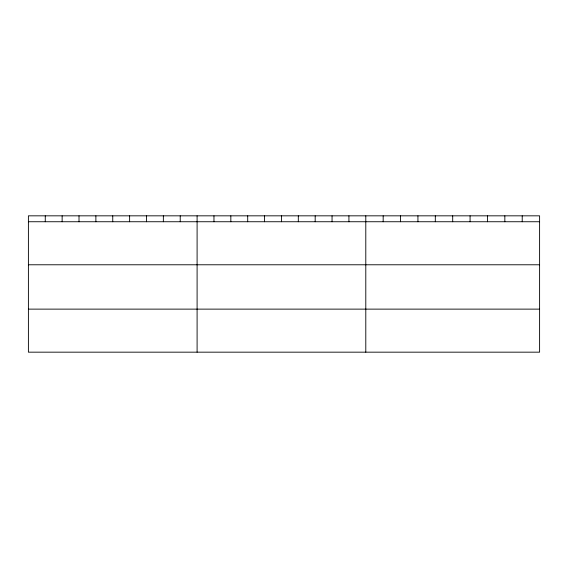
<?xml version="1.0" encoding="UTF-8"?>
<svg xmlns="http://www.w3.org/2000/svg" width="568" height="568" viewBox="0 0 568 568"><rect width="100%" height="100%" fill="white"/><g stroke="black" fill="none" stroke-linecap="round" stroke-linejoin="round"><path stroke-width="0.85" d="M539.6 221.74L539.6 352.167L28.4 352.167L28.4 215.833L539.6 215.833L539.6 221.74L28.4 221.74M28.4 264.78L539.6 264.78M28.4 309.127L539.6 309.127M522.219 215.833L522.219 221.74M504.838 215.833L504.838 221.74M487.458 215.833L487.458 221.74M470.077 215.833L470.077 221.74M452.696 215.833L452.696 221.74M435.315 215.833L435.315 221.74M417.934 215.833L417.934 221.74M400.554 215.833L400.554 221.74M383.173 215.833L383.173 221.74M365.792 215.833L365.792 352.167M348.922 215.833L348.922 221.74M332.053 215.833L332.053 221.74M315.183 215.833L315.183 221.74M298.314 215.833L298.314 221.74M281.444 215.833L281.444 221.74M264.574 215.833L264.574 221.74M247.705 215.833L247.705 221.74M230.835 215.833L230.835 221.74M213.966 215.833L213.966 221.74M197.096 215.833L197.096 352.167M180.226 215.833L180.226 221.74M163.357 215.833L163.357 221.74M146.487 215.833L146.487 221.74M129.618 215.833L129.618 221.74M112.748 215.833L112.748 221.74M95.878 215.833L95.878 221.74M79.009 215.833L79.009 221.74M62.139 215.833L62.139 221.74M45.27 215.833L45.27 221.74"/></g></svg>
